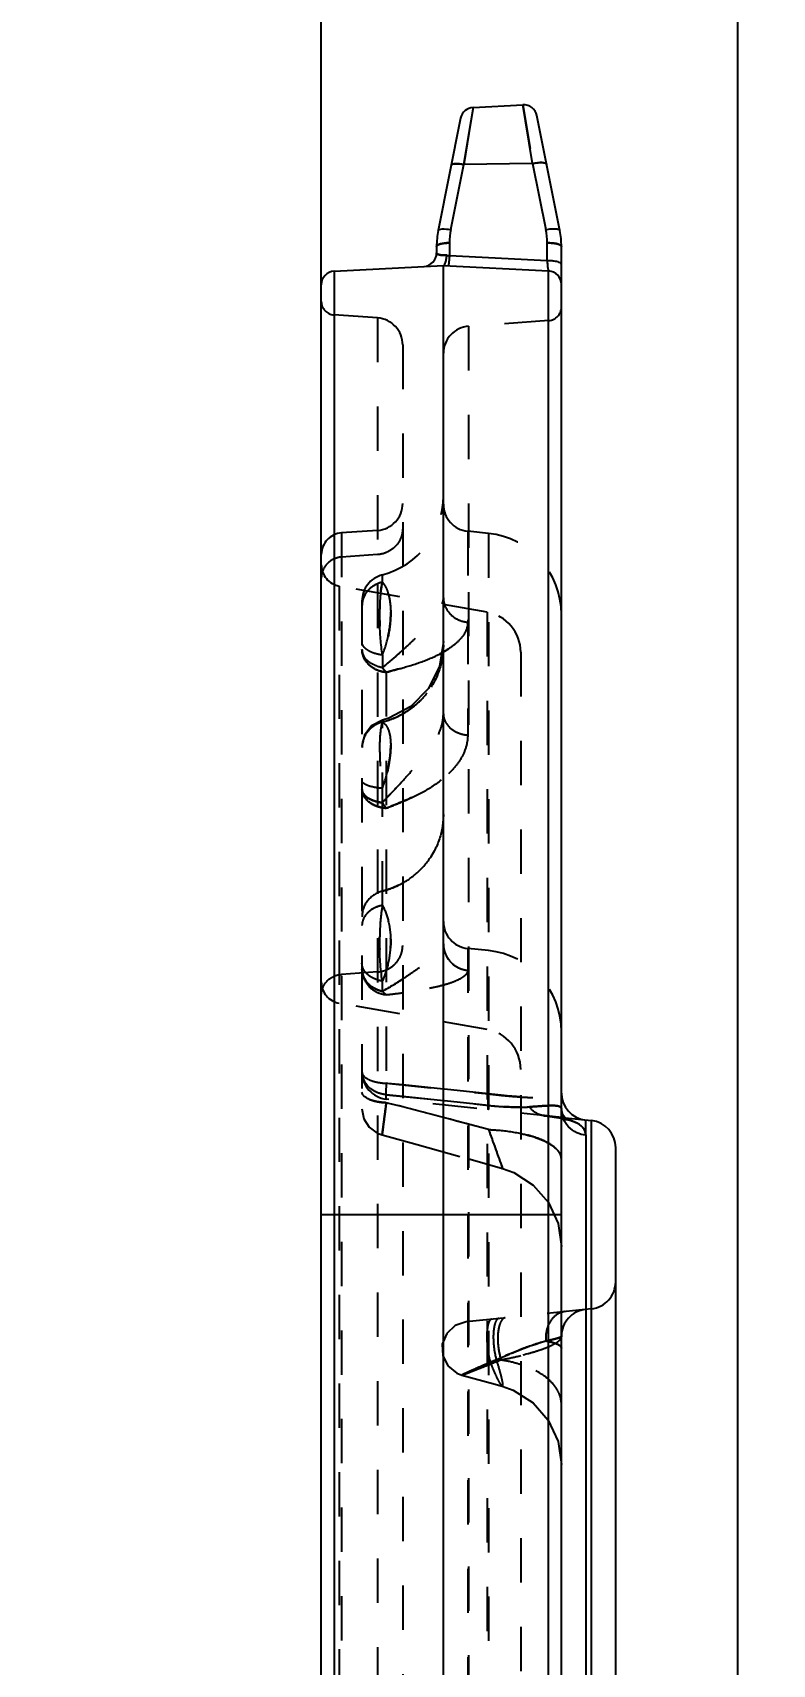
# Model space of a CAD drawing. Header units: millimetres. Extents: x -685 to 1888, y -6001 to 855.
# Drawn here: x 268.8 to 296.1, y -458.5 to -398.3 of the extents above; entities that cross this region are included whole.
import ezdxf

# ---------------------------------------------------------------- set-up
doc = ezdxf.new("R2010")
doc.units = ezdxf.units.MM
doc.header["$LTSCALE"] = 16.335
doc.header["$PDMODE"] = 3
doc.header["$PDSIZE"] = 0.3125
doc.linetypes.add('HIDDEN', pattern=[0.2, 0.1, -0.1])
doc.layers.get('0').update_dxf_attribs({"linetype": 'CONTINUOUS'})
doc.layers.get('Defpoints').update_dxf_attribs({"linetype": 'CONTINUOUS'})
doc.layers.add('DEFAULT_2', color=8, linetype='HIDDEN')
doc.styles.get("Standard").update_dxf_attribs({"font": 'txt', "width": 0.8})
doc.dimstyles.new('mold', dxfattribs={"dimtxt": 8, "dimasz": 5, "dimexe": 0, "dimexo": 0, "dimgap": 0, "dimtad": 1, "dimzin": 1, "dimtxsty": 'Standard', "dimcen": 0, "dimclrd": 4, "dimclre": 4, "dimclrt": 6, "dimazin": 0, "dimtfac": 1, "dimtofl": 0, "dimtmove": 0, "dimatfit": 3, "dimfxl": 0, "dimarcsym": 0})

# ---------------------------------------------------------------- blocks, each defined once
blk = doc.blocks.new('*D75')
at = {"color": 4, "lineweight": -2}
for p, q in [((279.429, -502.715), (279.429, -374.316)), ((289.779, -374.316), (284.429, -374.316)), ((294.779, -502.715), (294.779, -374.316))]:
    blk.add_line(p, q, dxfattribs=at)
at = {"color": 4}
for points in [[(284.429, -373.483), (284.429, -375.15), (279.429, -374.316)], [(289.779, -373.483), (289.779, -375.15), (294.779, -374.316)]]:
    blk.add_solid(points, dxfattribs=at)
at = {"layer": 'Defpoints', "color": 0}
for p in [(279.429, -374.316), (279.429, -502.715), (294.779, -502.715)]:
    blk.add_point(p, dxfattribs=at)
at = {"color": 6, "insert": (282.422, -369.65), "char_height": 8, "attachment_point": 5}
blk.add_mtext('15,35', dxfattribs=at)

msp = doc.modelspace()

# ---------------------------------------------------------------- linework, layer by layer
at = {"color": 7, "linetype": 'Continuous'}
for p, q in [((285.029, -401.093), (284.933, -401.676)), ((285.029, -401.093), (286.858, -400.997)), ((286.957, -401.595), (286.858, -400.997)), ((284.565, -401.495), (283.738, -405.632)), ((284.933, -401.676), (284.683, -403.195)), ((287.217, -403.161), (286.957, -401.595)), ((288.221, -405.632), (287.375, -401.399)), ((284.202, -405.6), (284.683, -403.195)), ((287.217, -403.161), (284.683, -403.195)), ((287.217, -403.161), (287.705, -405.6)), ((284.153, -406.091), (284.153, -406.562)), ((287.753, -406.751), (287.753, -406.091)), ((283.679, -406.22), (283.679, -406.462)), ((287.753, -406.751), (284.153, -406.562)), ((288.279, -582.221), (288.279, -406.22)), ((279.903, -407.134), (283.929, -406.923)), ((279.903, -407.134), (279.903, -582.712)), ((283.929, -582.923), (283.929, -406.923)), ((283.929, -406.923), (287.806, -407.126)), ((287.806, -582.72), (287.806, -407.126)), ((279.429, -582.213), (279.429, -407.633)), ((288.412, -438.352), (289.384, -438.454)), ((289.384, -540.392), (289.384, -438.454)), ((289.175, -438.993), (289.175, -540.414)), ((290.279, -539.397), (290.279, -439.449)), ((288.279, -441.923), (279.429, -441.923))]:
    msp.add_line(p, q, dxfattribs=at)
msp.add_lwpolyline([(288.472, -438.429), (288.469, -438.426), (288.328, -438.242), (288.28, -438.043)], dxfattribs=at)
for centre, radius, start, end in [((285.055, -401.593), 0.5, 93, 168.69006), ((286.884, -401.497), 0.5, 11.30993, 93), ((286.679, -406.22), 3, 168.69006, 180), ((286.66, -406.091), 2.507, 168.70563, 179.98491), ((285.248, -406.091), 2.505, 0.012, 11.29781), ((285.279, -406.22), 3, 360, 11.30993), ((283.179, -406.462), 0.5, 273, 360), ((284.378, -404.66), 1.915, 260.27821, 263.26594), ((279.929, -407.633), 0.5, 93, 180), ((287.779, -408.683), 1.932, 88.54819, 90.77428), ((287.779, -407.625), 0.5, 360, 87), ((289.279, -437.438), 1, 180, 264), ((289.279, -439.449), 1, 360, 84)]:
    msp.add_arc(centre, radius, start, end, dxfattribs=at)
for points, knots in [([(284.683, -403.195), (284.577, -403.177), (284.432, -403.163), (284.279, -403.178), (284.223, -403.207), (284.219, -403.226)], [0, 0, 0, 0, 0.671524, 0.878759, 1, 1, 1, 1]), ([(287.733, -403.192), (287.729, -403.17), (287.665, -403.136), (287.494, -403.121), (287.333, -403.138), (287.217, -403.161)], [0, 0, 0, 0, 0.125278, 0.335523, 1, 1, 1, 1]), ([(284.153, -406.091), (284.092, -406.092), (283.979, -406.099), (283.847, -406.12), (283.762, -406.148), (283.712, -406.171), (283.679, -406.2), (283.679, -406.22)], [0, 0, 0, 0, 0.3599, 0.666629, 0.787456, 0.882615, 1, 1, 1, 1]), ([(283.738, -405.632), (283.741, -405.614), (283.796, -405.583), (283.95, -405.569), (284.096, -405.582), (284.202, -405.6)], [0, 0, 0, 0, 0.114612, 0.328325, 1, 1, 1, 1]), ([(287.705, -405.6), (287.767, -405.588), (287.885, -405.571), (288.026, -405.564), (288.12, -405.575), (288.177, -405.588), (288.217, -405.611), (288.221, -405.632)], [0, 0, 0, 0, 0.356899, 0.664663, 0.78634, 0.882246, 1, 1, 1, 1]), ([(288.279, -406.22), (288.279, -406.198), (288.241, -406.167), (288.186, -406.144), (288.09, -406.115), (287.944, -406.095), (287.82, -406.09), (287.753, -406.091)], [0, 0, 0, 0, 0.11632, 0.21318, 0.336026, 0.644795, 1, 1, 1, 1]), ([(284.054, -406.548), (284.004, -406.549), (283.912, -406.549), (283.806, -406.537), (283.74, -406.518), (283.702, -406.501), (283.679, -406.477), (283.679, -406.462)], [0, 0, 0, 0, 0.379037, 0.681264, 0.795839, 0.884911, 1, 1, 1, 1]), ([(284.028, -406.744), (284.032, -406.729), (284.044, -406.664), (284.051, -406.598), (284.054, -406.548)], [0, 0, 0, 0, 0.229895, 1, 1, 1, 1]), ([(284.153, -406.562), (284.15, -406.61), (284.142, -406.699), (284.131, -406.804), (284.121, -406.87), (284.114, -406.903), (284.109, -406.921), (284.104, -406.932), (284.101, -406.932)], [0, 0, 0, 0, 0.386561, 0.71449, 0.835347, 0.923062, 0.977409, 1, 1, 1, 1]), ([(283.929, -406.923), (283.953, -406.923), (284.004, -406.853), (284.018, -406.789), (284.028, -406.744)], [0, 0, 0, 0, 0.340013, 1, 1, 1, 1]), ([(287.753, -406.751), (287.757, -406.801), (287.764, -406.891), (287.776, -406.996), (287.785, -407.062), (287.792, -407.096), (287.797, -407.114), (287.803, -407.126), (287.806, -407.126)], [0, 0, 0, 0, 0.39472, 0.712342, 0.831516, 0.920015, 0.975919, 1, 1, 1, 1]), ([(288.014, -406.765), (288, -406.764), (287.938, -406.756), (287.876, -406.752), (287.828, -406.751)], [0, 0, 0, 0, 0.231195, 1, 1, 1, 1]), ([(288.279, -406.88), (288.279, -406.866), (288.254, -406.833), (288.163, -406.792), (288.078, -406.774), (288.014, -406.765)], [0, 0, 0, 0, 0.141733, 0.361689, 1, 1, 1, 1]), ([(289.175, -438.993), (289.06, -438.981), (288.826, -438.916), (288.528, -438.701), (288.33, -438.393), (288.282, -438.157), (288.28, -438.044)], [0, 0, 0, 0, 0.243534, 0.502661, 0.760097, 1, 1, 1, 1]), ([(288.682, -438.469), (288.665, -438.462), (288.593, -438.437), (288.519, -438.416), (288.462, -438.402)], [0, 0, 0, 0, 0.234053, 1, 1, 1, 1]), ([(289.097, -438.745), (289.077, -438.716), (288.965, -438.589), (288.807, -438.514), (288.682, -438.469)], [0, 0, 0, 0, 0.210606, 1, 1, 1, 1]), ([(289.175, -438.993), (289.175, -438.971), (289.169, -438.883), (289.135, -438.798), (289.097, -438.745)], [0, 0, 0, 0, 0.255552, 1, 1, 1, 1])]:
    msp.add_open_spline(points, degree=3, knots=knots, dxfattribs=at)
at = {"layer": 'DEFAULT_2', "color": 8, "linetype": 'HIDDEN'}
for p, q in [((284.683, -403.195), (285.029, -401.093)), ((286.858, -400.997), (287.217, -403.161)), ((281.499, -408.858), (279.895, -408.746)), ((281.499, -408.858), (281.499, -570.539)), ((287.814, -408.955), (284.86, -409.162)), ((284.86, -409.162), (284.86, -580.684)), ((282.429, -409.855), (282.429, -579.99)), ((281.499, -416.692), (280.174, -416.785)), ((280.174, -416.785), (280.174, -570.446)), ((284.825, -416.721), (284.825, -424.237)), ((285.593, -416.802), (284.825, -416.721)), ((285.593, -416.802), (285.593, -570.429)), ((281.499, -417.586), (280.174, -417.676)), ((281.679, -418.602), (281.679, -418.33)), ((280.09, -418.744), (280.09, -568.487)), ((285.54, -419.704), (280.09, -418.744)), ((280.929, -419.299), (280.929, -438.018)), ((285.54, -419.704), (285.54, -567.526)), ((281.679, -421.29), (281.679, -421.752)), ((286.779, -421.182), (286.779, -566.048)), ((281.825, -421.92), (281.825, -437.794)), ((281.679, -423.687), (281.28, -423.895)), ((281.679, -430.517), (281.679, -423.687)), ((284.825, -432.106), (284.825, -481.997)), ((285.593, -432.186), (284.825, -432.106)), ((281.499, -432.97), (280.174, -433.061)), ((281.679, -433.685), (281.679, -433.313)), ((285.54, -435.089), (280.09, -434.128)), ((281.825, -437.077), (285.593, -437.466)), ((281.885, -437.083), (281.825, -437.077)), ((282.429, -437.139), (281.885, -437.083)), ((283.929, -437.294), (282.429, -437.139)), ((285.593, -437.466), (283.929, -437.294)), ((281.825, -437.499), (285.593, -437.893)), ((282.429, -437.562), (281.825, -437.499)), ((288.412, -438.352), (281.825, -437.66)), ((282.43, -437.949), (281.825, -437.794)), ((283.929, -437.719), (282.429, -437.562)), ((285.593, -437.893), (283.929, -437.719)), ((287.609, -438.267), (288.102, -438.333)), ((288.279, -438.022), (288.28, -438.045)), ((288.327, -438.239), (288.325, -438.237)), ((288.472, -438.429), (288.471, -438.428)), ((289.175, -438.993), (289.175, -438.432)), ((285.593, -438.784), (285.411, -438.735)), ((289.384, -445.392), (284.771, -445.877)), ((284.771, -445.877), (284.368, -446.009)), ((284.607, -447.835), (284.607, -447.835)), ((284.614, -447.837), (285.833, -448.174)), ((285.791, -448.162), (286.092, -448.247)), ((286.092, -448.247), (286.506, -448.397))]:
    msp.add_line(p, q, dxfattribs=at)
for points in [[(283.929, -420.784), (283.787, -421.696), (283.375, -422.521), (282.732, -423.18), (281.919, -423.615), (281.679, -423.687)], [(281.28, -423.895), (281.021, -424.237), (280.929, -424.656)], [(280.929, -438.018), (280.998, -438.383), (281.195, -438.697), (281.492, -438.918), (281.671, -438.984)], [(288.087, -438.33), (288.406, -438.404), (288.472, -438.429)], [(281.671, -438.984), (282.962, -439.334), (284.831, -439.853), (286.111, -440.218)], [(286.112, -440.218), (286.521, -440.37), (287.242, -440.831), (287.801, -441.476), (288.157, -442.253), (288.279, -443.1)], [(284.368, -446.009), (284.056, -446.297), (283.89, -446.696), (283.905, -447.114), (284.096, -447.498), (284.427, -447.765), (284.61, -447.835)], [(286.506, -448.397), (287.232, -448.857), (287.796, -449.502), (288.156, -450.283), (288.279, -451.134)]]:
    msp.add_lwpolyline(points, dxfattribs=at)
for centre, radius, start, end in [((284.38, -404.642), 1.933, 260.2923, 263.25185), ((279.929, -408.247), 0.5, 180, 266), ((287.779, -408.457), 0.5, 274, 360), ((281.429, -409.855), 1, 360, 86), ((284.929, -410.16), 1, 94, 180), ((281.429, -415.694), 1, 274, 360), ((280.929, -415.426), 3, 284.47752, 360), ((284.929, -415.727), 1, 180, 264), ((280.229, -417.583), 0.8, 94, 180), ((285.279, -419.785), 3, 360, 84), ((280.229, -417.956), 0.8, 180, 260), ((281.929, -419.299), 1, 104.47746, 180), ((285.279, -421.182), 1.5, 360, 80), ((280.932, -420.789), 3.058, 284.14154, 299.58845), ((281.855, -424.698), 0.925, 177.44188, 179.99628), ((281.775, -424.699), 0.845, 177.13086, 179.98686), ((280.931, -427.026), 3.061, 284.14835, 299.53632), ((284.929, -431.111), 1, 180, 264), ((285.279, -435.17), 3, 360, 84), ((280.229, -433.34), 0.8, 180, 260), ((285.279, -436.566), 1.5, 360, 80), ((281.929, -436.665), 1, 180, 264), ((217.872, -688.834), 259.058, 74.84619, 75.70788), ((218.036, -688.241), 258.443, 75.22847, 75.57211), ((286.852, -426.474), 11.488, 263.71028, 266.56624), ((286.726, -431.64), 6.319, 270.56319, 273.42933), ((219.534, -682.639), 252.644, 74.88542, 75.2331), ((287.447, -442.627), 4.346, 78.66748, 79.27385), ((287.568, -442.031), 3.737, 77.10551, 78.69025), ((287.701, -441.445), 3.137, 75.77427, 77.09405), ((451.508, -379.542), 176.174, 199.6499, 200.14595), ((289.279, -444.397), 1, 276, 360), ((288.501, -446.198), 0.71, 108.61712, 123.04987), ((289.279, -446.408), 1, 96, 180)]:
    msp.add_arc(centre, radius, start, end, dxfattribs=at)
for points, knots in [([(284.219, -403.226), (284.223, -403.207), (284.279, -403.178), (284.432, -403.163), (284.577, -403.177), (284.683, -403.195)], [0, 0, 0, 0, 0.121223, 0.328452, 1, 1, 1, 1]), ([(287.217, -403.161), (287.333, -403.138), (287.494, -403.121), (287.665, -403.136), (287.729, -403.17), (287.733, -403.192)], [0, 0, 0, 0, 0.664499, 0.87474, 1, 1, 1, 1]), ([(283.679, -406.22), (283.679, -406.2), (283.712, -406.171), (283.762, -406.148), (283.847, -406.12), (283.979, -406.099), (284.092, -406.092), (284.153, -406.091)], [0, 0, 0, 0, 0.117375, 0.212532, 0.333362, 0.640098, 1, 1, 1, 1]), ([(287.753, -406.091), (287.82, -406.09), (287.944, -406.095), (288.09, -406.115), (288.186, -406.144), (288.241, -406.167), (288.279, -406.198), (288.279, -406.22)], [0, 0, 0, 0, 0.355361, 0.664311, 0.78705, 0.88376, 1, 1, 1, 1]), ([(283.679, -406.462), (283.679, -406.477), (283.702, -406.501), (283.74, -406.518), (283.806, -406.537), (283.912, -406.549), (284.004, -406.549), (284.054, -406.548)], [0, 0, 0, 0, 0.115252, 0.204048, 0.318308, 0.621201, 1, 1, 1, 1]), ([(282.429, -416.614), (282.429, -416.735), (282.382, -416.981), (282.177, -417.295), (281.869, -417.515), (281.623, -417.577), (281.499, -417.586)], [0, 0, 0, 0, 0.247134, 0.4959, 0.747035, 1, 1, 1, 1]), ([(280.174, -417.676), (280.075, -417.683), (279.878, -417.733), (279.632, -417.908), (279.468, -418.16), (279.429, -418.357), (279.429, -418.454)], [0, 0, 0, 0, 0.252965, 0.5041, 0.752866, 1, 1, 1, 1]), ([(281.679, -418.602), (281.577, -418.625), (281.378, -418.706), (281.054, -418.957), (280.929, -419.268), (280.929, -419.462)], [0, 0, 0, 0, 0.258696, 0.520825, 1, 1, 1, 1]), ([(281.679, -418.602), (281.544, -418.633), (281.346, -418.723), (281.136, -418.907), (281.057, -419.024), (281.026, -419.084)], [0, 0, 0, 0, 0.500891, 0.753847, 1, 1, 1, 1]), ([(281.679, -418.602), (281.64, -418.765), (281.59, -419.16), (281.571, -419.813), (281.596, -420.544), (281.647, -421.045), (281.679, -421.29)], [0, 0, 0, 0, 0.186432, 0.440617, 0.725918, 1, 1, 1, 1]), ([(281.616, -418.983), (281.62, -418.947), (281.636, -418.819), (281.658, -418.691), (281.679, -418.602)], [0, 0, 0, 0, 0.285428, 1, 1, 1, 1]), ([(281.679, -421.29), (281.777, -421.055), (281.924, -420.544), (282.016, -419.782), (281.953, -419.175), (281.817, -418.798), (281.729, -418.657), (281.679, -418.602)], [0, 0, 0, 0, 0.273361, 0.56927, 0.82336, 0.92087, 1, 1, 1, 1]), ([(281.679, -418.602), (281.701, -418.626), (281.791, -418.744), (281.85, -418.884), (281.885, -418.995)], [0, 0, 0, 0, 0.21598, 1, 1, 1, 1]), ([(281.026, -419.084), (281.016, -419.102), (280.983, -419.173), (280.958, -419.248), (280.946, -419.305)], [0, 0, 0, 0, 0.255258, 1, 1, 1, 1]), ([(281.679, -421.29), (281.626, -420.892), (281.578, -420.293), (281.577, -419.522), (281.598, -419.153), (281.616, -418.983)], [0, 0, 0, 0, 0.520818, 0.778038, 1, 1, 1, 1]), ([(281.885, -418.995), (281.936, -419.159), (281.999, -419.535), (281.984, -420.126), (281.874, -420.727), (281.754, -421.113), (281.679, -421.29)], [0, 0, 0, 0, 0.219994, 0.484329, 0.754169, 1, 1, 1, 1]), ([(281.679, -421.752), (281.798, -421.648), (282.051, -421.446), (282.417, -421.122), (282.776, -420.782), (283.128, -420.454), (283.447, -420.132), (283.769, -419.744), (283.929, -419.396), (283.929, -419.176)], [0, 0, 0, 0, 0.136237, 0.278262, 0.421673, 0.562041, 0.693384, 0.810785, 1, 1, 1, 1]), ([(283.929, -419.176), (283.929, -419.282), (283.974, -419.508), (284.173, -419.801), (284.474, -420.004), (284.709, -420.064), (284.825, -420.075)], [0, 0, 0, 0, 0.230712, 0.484248, 0.747455, 1, 1, 1, 1]), ([(283.929, -419.176), (283.929, -419.283), (283.974, -419.508), (284.173, -419.801), (284.474, -420.004), (284.709, -420.064), (284.825, -420.075)], [0, 0, 0, 0, 0.230715, 0.484253, 0.74746, 1, 1, 1, 1]), ([(284.825, -420.075), (284.825, -420.179), (284.774, -420.401), (284.572, -420.701), (284.266, -420.974), (283.72, -421.314), (282.892, -421.636), (282.189, -421.827), (281.825, -421.92)], [0, 0, 0, 0, 0.083945, 0.178101, 0.287617, 0.412552, 0.696222, 1, 1, 1, 1]), ([(281.679, -421.29), (281.58, -421.277), (281.393, -421.236), (281.149, -421.133), (280.98, -420.988), (280.929, -420.861), (280.929, -420.806)], [0, 0, 0, 0, 0.314188, 0.599675, 0.825532, 1, 1, 1, 1]), ([(281.026, -421.018), (281.01, -421.002), (280.961, -420.941), (280.929, -420.862), (280.929, -420.806)], [0, 0, 0, 0, 0.284568, 1, 1, 1, 1]), ([(281.679, -421.752), (281.579, -421.734), (281.386, -421.675), (281.137, -421.526), (280.972, -421.318), (280.929, -421.156), (280.929, -421.081)], [0, 0, 0, 0, 0.282834, 0.553567, 0.792065, 1, 1, 1, 1]), ([(280.929, -421.081), (280.929, -421.184), (280.977, -421.398), (281.177, -421.666), (281.473, -421.853), (281.705, -421.91), (281.825, -421.92)], [0, 0, 0, 0, 0.231302, 0.47344, 0.730834, 1, 1, 1, 1]), ([(280.929, -421.081), (280.929, -421.106), (280.938, -421.21), (280.981, -421.309), (281.026, -421.376)], [0, 0, 0, 0, 0.23421, 1, 1, 1, 1]), ([(280.996, -421.384), (280.985, -421.36), (280.947, -421.263), (280.929, -421.159), (280.929, -421.081)], [0, 0, 0, 0, 0.253952, 1, 1, 1, 1]), ([(281.679, -423.755), (281.994, -423.676), (282.612, -423.411), (283.357, -422.735), (283.826, -421.867), (283.929, -421.229), (283.929, -420.924)], [0, 0, 0, 0, 0.250633, 0.510151, 0.764, 1, 1, 1, 1]), ([(282.432, -421.104), (282.368, -421.161), (282.12, -421.38), (281.866, -421.592), (281.679, -421.752)], [0, 0, 0, 0, 0.257094, 1, 1, 1, 1]), ([(283.929, -420.924), (283.929, -421.228), (283.827, -421.863), (283.522, -422.43), (283.322, -422.688)], [0, 0, 0, 0, 0.481802, 1, 1, 1, 1]), ([(283.938, -421.171), (283.957, -421.161), (284.03, -421.119), (284.101, -421.074), (284.153, -421.039)], [0, 0, 0, 0, 0.255543, 1, 1, 1, 1]), ([(281.825, -421.92), (281.648, -421.905), (281.309, -421.798), (281.063, -421.532), (280.996, -421.384)], [0, 0, 0, 0, 0.520595, 1, 1, 1, 1]), ([(282.433, -421.757), (282.702, -421.68), (283.216, -421.517), (283.713, -421.3), (283.938, -421.171)], [0, 0, 0, 0, 0.518476, 1, 1, 1, 1]), ([(281.825, -421.92), (281.812, -421.909), (281.759, -421.857), (281.712, -421.799), (281.679, -421.752)], [0, 0, 0, 0, 0.227379, 1, 1, 1, 1]), ([(281.679, -421.752), (281.691, -421.769), (281.735, -421.828), (281.785, -421.884), (281.825, -421.92)], [0, 0, 0, 0, 0.272731, 1, 1, 1, 1]), ([(283.322, -422.688), (283.262, -422.766), (283.008, -423.06), (282.695, -423.305), (282.442, -423.449)], [0, 0, 0, 0, 0.251064, 1, 1, 1, 1]), ([(281.679, -426.732), (281.796, -426.6), (282.049, -426.345), (282.417, -425.947), (282.777, -425.535), (283.133, -425.131), (283.453, -424.724), (283.713, -424.311), (283.886, -423.889), (283.929, -423.598), (283.929, -423.457)], [0, 0, 0, 0, 0.130743, 0.265591, 0.401656, 0.535816, 0.664456, 0.784685, 0.896121, 1, 1, 1, 1]), ([(283.929, -423.457), (283.929, -423.55), (283.977, -423.752), (284.18, -424.005), (284.48, -424.178), (284.71, -424.228), (284.825, -424.238)], [0, 0, 0, 0, 0.215391, 0.462218, 0.732237, 1, 1, 1, 1]), ([(283.929, -423.457), (283.929, -423.55), (283.977, -423.752), (284.18, -424.006), (284.48, -424.178), (284.71, -424.228), (284.825, -424.238)], [0, 0, 0, 0, 0.215392, 0.462222, 0.732242, 1, 1, 1, 1]), ([(281.679, -423.755), (281.472, -423.807), (281.081, -424.051), (280.929, -424.487), (280.929, -424.698)], [0, 0, 0, 0, 0.50386, 1, 1, 1, 1]), ([(281.679, -423.761), (281.576, -423.787), (281.375, -423.876), (281.047, -424.157), (280.929, -424.489), (280.929, -424.699)], [0, 0, 0, 0, 0.249283, 0.507871, 1, 1, 1, 1]), ([(281.679, -423.761), (281.66, -423.807), (281.63, -423.924), (281.585, -424.238), (281.572, -424.751), (281.598, -425.448), (281.648, -425.948), (281.679, -426.203)], [0, 0, 0, 0, 0.060637, 0.14719, 0.386784, 0.685897, 1, 1, 1, 1]), ([(281.679, -426.203), (281.773, -425.949), (281.882, -425.553), (281.97, -425.022), (281.995, -424.645), (281.975, -424.314), (281.905, -424.01), (281.785, -423.812), (281.679, -423.761)], [0, 0, 0, 0, 0.317508, 0.478649, 0.629218, 0.75935, 0.862607, 1, 1, 1, 1]), ([(281.679, -423.761), (281.7, -423.771), (281.792, -423.83), (281.851, -423.927), (281.885, -424.005)], [0, 0, 0, 0, 0.215509, 1, 1, 1, 1]), ([(281.885, -424.005), (281.94, -424.133), (282.001, -424.463), (281.98, -425.006), (281.869, -425.606), (281.752, -426.009), (281.679, -426.203)], [0, 0, 0, 0, 0.186827, 0.439935, 0.723155, 1, 1, 1, 1]), ([(284.825, -424.237), (284.825, -424.386), (284.778, -424.692), (284.583, -425.127), (284.278, -425.527), (283.74, -426.018), (282.909, -426.501), (282.192, -426.792), (281.825, -426.933)], [0, 0, 0, 0, 0.104657, 0.214061, 0.331082, 0.45615, 0.72356, 1, 1, 1, 1]), ([(281.679, -426.203), (281.581, -426.196), (281.399, -426.172), (281.186, -426.122), (281.052, -426.063), (280.974, -426.012), (280.929, -425.956), (280.929, -425.92)], [0, 0, 0, 0, 0.352262, 0.65856, 0.77797, 0.872932, 1, 1, 1, 1]), ([(281.026, -426.044), (281.011, -426.035), (280.968, -426.005), (280.929, -425.956), (280.929, -425.92)], [0, 0, 0, 0, 0.324556, 1, 1, 1, 1]), ([(282.432, -425.926), (282.368, -425.995), (282.118, -426.265), (281.863, -426.529), (281.679, -426.732)], [0, 0, 0, 0, 0.255195, 1, 1, 1, 1]), ([(282.433, -426.689), (282.704, -426.572), (283.229, -426.325), (283.719, -426.008), (283.938, -425.826)], [0, 0, 0, 0, 0.509516, 1, 1, 1, 1]), ([(281.825, -426.933), (281.706, -426.924), (281.479, -426.879), (281.186, -426.728), (280.982, -426.507), (280.929, -426.322), (280.929, -426.235)], [0, 0, 0, 0, 0.289064, 0.555007, 0.789428, 1, 1, 1, 1]), ([(280.929, -426.235), (280.929, -426.292), (280.996, -426.464), (281.277, -426.648), (281.533, -426.713), (281.679, -426.732)], [0, 0, 0, 0, 0.177744, 0.539115, 1, 1, 1, 1]), ([(280.929, -426.236), (280.929, -426.322), (280.982, -426.507), (281.186, -426.728), (281.479, -426.879), (281.706, -426.924), (281.825, -426.933)], [0, 0, 0, 0, 0.210573, 0.444999, 0.710942, 1, 1, 1, 1]), ([(281.679, -426.732), (281.58, -426.719), (281.413, -426.682), (281.199, -426.593), (281.018, -426.47), (280.929, -426.325), (280.929, -426.236)], [0, 0, 0, 0, 0.312927, 0.532022, 0.719881, 1, 1, 1, 1]), ([(281.679, -426.203), (281.552, -426.194), (281.329, -426.162), (281.108, -426.096), (281.026, -426.044)], [0, 0, 0, 0, 0.568937, 1, 1, 1, 1]), ([(281.825, -426.933), (281.812, -426.919), (281.76, -426.855), (281.713, -426.786), (281.679, -426.732)], [0, 0, 0, 0, 0.230718, 1, 1, 1, 1]), ([(281.679, -426.732), (281.691, -426.751), (281.736, -426.821), (281.785, -426.887), (281.825, -426.933)], [0, 0, 0, 0, 0.268676, 1, 1, 1, 1]), ([(283.929, -427.164), (283.929, -427.469), (283.826, -428.106), (283.357, -428.975), (282.612, -429.65), (281.994, -429.915), (281.679, -429.994)], [0, 0, 0, 0, 0.236, 0.489849, 0.749367, 1, 1, 1, 1]), ([(282.44, -429.689), (282.67, -429.559), (283.097, -429.236), (283.578, -428.607), (283.867, -427.898), (283.929, -427.402), (283.929, -427.164)], [0, 0, 0, 0, 0.25872, 0.517018, 0.76639, 1, 1, 1, 1]), ([(281.679, -429.994), (281.472, -430.047), (281.081, -430.29), (280.929, -430.727), (280.929, -430.938)], [0, 0, 0, 0, 0.503853, 1, 1, 1, 1]), ([(281.679, -430.517), (281.578, -430.537), (281.383, -430.603), (281.133, -430.769), (280.971, -430.998), (280.929, -431.173), (280.929, -431.255)], [0, 0, 0, 0, 0.272916, 0.539453, 0.782255, 1, 1, 1, 1]), ([(281.679, -430.517), (281.54, -430.545), (281.337, -430.624), (281.119, -430.796), (281.039, -430.905), (281.008, -430.961)], [0, 0, 0, 0, 0.517272, 0.766816, 1, 1, 1, 1]), ([(281.679, -430.517), (281.644, -430.721), (281.592, -431.175), (281.565, -432.11), (281.605, -432.84), (281.679, -433.313)], [0, 0, 0, 0, 0.221475, 0.488303, 1, 1, 1, 1]), ([(281.679, -433.313), (281.605, -432.84), (281.565, -432.11), (281.592, -431.175), (281.644, -430.721), (281.679, -430.517)], [0, 0, 0, 0, 0.511719, 0.778542, 1, 1, 1, 1]), ([(281.679, -433.313), (281.781, -433.113), (281.933, -432.636), (282.017, -431.881), (281.946, -431.236), (281.813, -430.788), (281.728, -430.599), (281.679, -430.517)], [0, 0, 0, 0, 0.233593, 0.513925, 0.785765, 0.901057, 1, 1, 1, 1]), ([(281.679, -430.517), (281.783, -430.695), (281.936, -431.144), (282.017, -431.881), (281.932, -432.637), (281.782, -433.113), (281.679, -433.313)], [0, 0, 0, 0, 0.214017, 0.48614, 0.766511, 1, 1, 1, 1]), ([(281.008, -430.961), (280.996, -430.985), (280.952, -431.077), (280.929, -431.18), (280.929, -431.255)], [0, 0, 0, 0, 0.264232, 1, 1, 1, 1]), ([(281.679, -433.685), (281.8, -433.614), (282.051, -433.477), (282.417, -433.243), (282.775, -432.991), (283.124, -432.755), (283.438, -432.535), (283.693, -432.333), (283.87, -432.146), (283.929, -432.002), (283.929, -431.94)], [0, 0, 0, 0, 0.144873, 0.296908, 0.450006, 0.598706, 0.733902, 0.847509, 0.935466, 1, 1, 1, 1]), ([(283.929, -431.94), (283.929, -432.055), (283.973, -432.295), (284.169, -432.611), (284.47, -432.833), (284.708, -432.9), (284.825, -432.912)], [0, 0, 0, 0, 0.238956, 0.496359, 0.755995, 1, 1, 1, 1]), ([(283.929, -431.94), (283.929, -432.043), (283.964, -432.259), (284.07, -432.451), (284.138, -432.538)], [0, 0, 0, 0, 0.481839, 1, 1, 1, 1]), ([(281.499, -432.97), (281.623, -432.962), (281.869, -432.899), (282.177, -432.68), (282.382, -432.365), (282.429, -432.12), (282.429, -431.998)], [0, 0, 0, 0, 0.252965, 0.5041, 0.752866, 1, 1, 1, 1]), ([(284.138, -432.538), (284.223, -432.645), (284.435, -432.82), (284.697, -432.898), (284.825, -432.912)], [0, 0, 0, 0, 0.51505, 1, 1, 1, 1]), ([(279.429, -433.838), (279.429, -433.741), (279.468, -433.545), (279.632, -433.293), (279.878, -433.118), (280.075, -433.067), (280.174, -433.061)], [0, 0, 0, 0, 0.247134, 0.4959, 0.747035, 1, 1, 1, 1]), ([(281.679, -433.313), (281.579, -433.295), (281.387, -433.237), (281.137, -433.091), (280.973, -432.887), (280.929, -432.727), (280.929, -432.653)], [0, 0, 0, 0, 0.284506, 0.555973, 0.793757, 1, 1, 1, 1]), ([(280.977, -432.857), (280.969, -432.84), (280.943, -432.775), (280.929, -432.705), (280.929, -432.653)], [0, 0, 0, 0, 0.263399, 1, 1, 1, 1]), ([(281.679, -433.685), (281.578, -433.663), (281.38, -433.588), (281.059, -433.356), (280.929, -433.059), (280.929, -432.875)], [0, 0, 0, 0, 0.265174, 0.529854, 1, 1, 1, 1]), ([(280.929, -432.875), (280.929, -432.99), (280.976, -433.223), (281.172, -433.523), (281.468, -433.735), (281.705, -433.8), (281.825, -433.812)], [0, 0, 0, 0, 0.243589, 0.4908, 0.743292, 1, 1, 1, 1]), ([(280.929, -432.875), (280.929, -433.059), (281.059, -433.356), (281.38, -433.588), (281.578, -433.663), (281.679, -433.685)], [0, 0, 0, 0, 0.470167, 0.734842, 1, 1, 1, 1]), ([(281.679, -433.313), (281.603, -433.299), (281.453, -433.258), (281.248, -433.161), (281.081, -433.028), (281.004, -432.915), (280.977, -432.857)], [0, 0, 0, 0, 0.269293, 0.534822, 0.779901, 1, 1, 1, 1]), ([(284.825, -432.911), (284.825, -432.967), (284.778, -433.056), (284.678, -433.146), (284.518, -433.251), (284.251, -433.366), (283.864, -433.486), (283.407, -433.588), (282.721, -433.706), (282.187, -433.771), (281.825, -433.812)], [0, 0, 0, 0, 0.0513, 0.084982, 0.125452, 0.22731, 0.354296, 0.501098, 0.661291, 1, 1, 1, 1]), ([(282.432, -433.229), (282.368, -433.27), (282.122, -433.429), (281.868, -433.577), (281.679, -433.685)], [0, 0, 0, 0, 0.258374, 1, 1, 1, 1]), ([(281.825, -433.812), (281.812, -433.805), (281.759, -433.768), (281.712, -433.723), (281.679, -433.685)], [0, 0, 0, 0, 0.226328, 1, 1, 1, 1]), ([(281.679, -433.685), (281.691, -433.699), (281.735, -433.746), (281.785, -433.788), (281.825, -433.812)], [0, 0, 0, 0, 0.274998, 1, 1, 1, 1]), ([(281.825, -433.812), (281.977, -433.795), (282.18, -433.771), (282.383, -433.745), (282.433, -433.738)], [0, 0, 0, 0, 0.751842, 1, 1, 1, 1]), ([(281.825, -437.499), (281.705, -437.488), (281.473, -437.432), (281.178, -437.246), (280.978, -436.98), (280.929, -436.768), (280.929, -436.665)], [0, 0, 0, 0, 0.26989, 0.527578, 0.769424, 1, 1, 1, 1]), ([(280.929, -436.665), (280.929, -436.768), (280.977, -436.98), (281.108, -437.153), (281.186, -437.226)], [0, 0, 0, 0, 0.488072, 1, 1, 1, 1]), ([(280.929, -436.665), (280.929, -436.791), (281.118, -436.922), (281.324, -436.997), (281.538, -437.052), (281.708, -437.072), (281.825, -437.077)], [0, 0, 0, 0, 0.365424, 0.504565, 0.659379, 1, 1, 1, 1]), ([(281.825, -437.077), (281.819, -437.156), (281.81, -437.296), (281.805, -437.461), (281.806, -437.561), (281.809, -437.613), (281.813, -437.641), (281.82, -437.659), (281.825, -437.66)], [0, 0, 0, 0, 0.404814, 0.720952, 0.837251, 0.922702, 0.976322, 1, 1, 1, 1]), ([(281.825, -437.077), (281.819, -437.156), (281.81, -437.296), (281.805, -437.461), (281.806, -437.561), (281.809, -437.613), (281.813, -437.641), (281.82, -437.659), (281.825, -437.66)], [0, 0, 0, 0, 0.404831, 0.720997, 0.837283, 0.922721, 0.976315, 1, 1, 1, 1]), ([(281.825, -437.794), (281.712, -437.789), (281.544, -437.772), (281.33, -437.72), (281.123, -437.649), (280.929, -437.525), (280.929, -437.403)], [0, 0, 0, 0, 0.332877, 0.493619, 0.640109, 1, 1, 1, 1]), ([(281.178, -437.662), (281.274, -437.706), (281.49, -437.765), (281.71, -437.789), (281.825, -437.794)], [0, 0, 0, 0, 0.478428, 1, 1, 1, 1]), ([(281.825, -437.794), (281.815, -437.878), (281.794, -438.04), (281.763, -438.271), (281.737, -438.475), (281.714, -438.648), (281.698, -438.771), (281.688, -438.852), (281.682, -438.898), (281.677, -438.934), (281.675, -438.958), (281.672, -438.972), (281.673, -438.978), (281.669, -438.984), (281.671, -438.984)], [0, 0, 0, 0, 0.212621, 0.407731, 0.580416, 0.726952, 0.844357, 0.891322, 0.930149, 0.960612, 0.982488, 0.99015, 0.995622, 1, 1, 1, 1]), ([(281.754, -438.344), (281.759, -438.302), (281.784, -438.119), (281.808, -437.935), (281.825, -437.794)], [0, 0, 0, 0, 0.229355, 1, 1, 1, 1]), ([(281.825, -437.66), (281.821, -437.659), (281.822, -437.639), (281.819, -437.614), (281.822, -437.56), (281.824, -437.522), (281.825, -437.499)], [0, 0, 0, 0, 0.069234, 0.260396, 0.572753, 1, 1, 1, 1]), ([(285.593, -438.056), (285.588, -438.055), (285.581, -438.035), (285.577, -438.006), (285.574, -437.951), (285.573, -437.88), (285.575, -437.792), (285.58, -437.652), (285.587, -437.542), (285.593, -437.466)], [0, 0, 0, 0, 0.024642, 0.081252, 0.170798, 0.291953, 0.442157, 0.615097, 1, 1, 1, 1]), ([(285.593, -438.056), (285.592, -438.055), (285.59, -438.05), (285.589, -438.037), (285.588, -438.005), (285.59, -437.956), (285.592, -437.916), (285.593, -437.893)], [0, 0, 0, 0, 0.021776, 0.0735, 0.26913, 0.581107, 1, 1, 1, 1]), ([(285.593, -438.056), (285.592, -438.055), (285.59, -438.05), (285.589, -438.037), (285.588, -438.005), (285.59, -437.956), (285.592, -437.916), (285.593, -437.893)], [0, 0, 0, 0, 0.021769, 0.07349, 0.26912, 0.5811, 1, 1, 1, 1]), ([(285.593, -437.466), (285.781, -437.489), (286.146, -437.53), (286.669, -437.576), (287.138, -437.603), (287.535, -437.611), (287.849, -437.598), (288.056, -437.572), (288.175, -437.538), (288.232, -437.511), (288.27, -437.478), (288.279, -437.45), (288.279, -437.438)], [0, 0, 0, 0, 0.206909, 0.401001, 0.573902, 0.719856, 0.834638, 0.917371, 0.947033, 0.96958, 0.986315, 1, 1, 1, 1]), ([(286.797, -437.582), (286.703, -437.576), (286.301, -437.547), (285.9, -437.504), (285.593, -437.466)], [0, 0, 0, 0, 0.233846, 1, 1, 1, 1]), ([(285.593, -437.893), (285.885, -437.925), (286.388, -437.963), (286.894, -437.96), (287.104, -437.947)], [0, 0, 0, 0, 0.581691, 1, 1, 1, 1]), ([(286.788, -437.958), (286.741, -437.959), (286.533, -437.959), (286.324, -437.951), (286.163, -437.941)], [0, 0, 0, 0, 0.22587, 1, 1, 1, 1]), ([(287.104, -437.947), (287.286, -437.936), (287.53, -437.915), (287.84, -437.899), (288.037, -437.895), (288.279, -437.923), (288.279, -438.022)], [0, 0, 0, 0, 0.454856, 0.620357, 0.751598, 1, 1, 1, 1]), ([(287.414, -437.926), (287.39, -437.928), (287.287, -437.935), (287.184, -437.942), (287.104, -437.947)], [0, 0, 0, 0, 0.230919, 1, 1, 1, 1]), ([(287.608, -438.267), (287.507, -438.257), (287.31, -438.179), (287.162, -438.031), (287.104, -437.947)], [0, 0, 0, 0, 0.498485, 1, 1, 1, 1]), ([(287.608, -438.268), (287.507, -438.257), (287.309, -438.179), (287.162, -438.031), (287.104, -437.947)], [0, 0, 0, 0, 0.498441, 1, 1, 1, 1]), ([(288.279, -438.022), (288.279, -438.007), (288.27, -437.973), (288.225, -437.937), (288.157, -437.915), (288.065, -437.901), (287.946, -437.897), (287.725, -437.902), (287.545, -437.917), (287.414, -437.926)], [0, 0, 0, 0, 0.050221, 0.105992, 0.180756, 0.280996, 0.409779, 0.569988, 1, 1, 1, 1]), ([(281.671, -438.984), (281.675, -438.971), (281.676, -438.938), (281.685, -438.883), (281.698, -438.773), (281.722, -438.592), (281.742, -438.434), (281.754, -438.344)], [0, 0, 0, 0, 0.06641, 0.148568, 0.262017, 0.577681, 1, 1, 1, 1]), ([(287.996, -438.315), (287.966, -438.31), (287.837, -438.293), (287.707, -438.278), (287.608, -438.267)], [0, 0, 0, 0, 0.233493, 1, 1, 1, 1]), ([(287.636, -438.27), (287.694, -438.277), (287.902, -438.3), (288.108, -438.329), (288.256, -438.357)], [0, 0, 0, 0, 0.279884, 1, 1, 1, 1]), ([(288.286, -438.363), (288.264, -438.359), (288.167, -438.34), (288.07, -438.325), (287.996, -438.315)], [0, 0, 0, 0, 0.234957, 1, 1, 1, 1]), ([(288.462, -438.402), (288.448, -438.399), (288.39, -438.385), (288.331, -438.372), (288.286, -438.363)], [0, 0, 0, 0, 0.239397, 1, 1, 1, 1]), ([(288.472, -438.405), (288.567, -438.429), (288.735, -438.48), (288.893, -438.56), (288.956, -438.606)], [0, 0, 0, 0, 0.559665, 1, 1, 1, 1]), ([(288.279, -439.887), (288.279, -439.822), (288.242, -439.676), (288.086, -439.477), (287.834, -439.294), (287.492, -439.128), (287.074, -438.991), (286.436, -438.848), (285.933, -438.797), (285.593, -438.784)], [0, 0, 0, 0, 0.063458, 0.141253, 0.24121, 0.364736, 0.509529, 0.66897, 1, 1, 1, 1]), ([(285.593, -438.784), (285.716, -439.128), (285.765, -439.263), (286.16, -440.353), (286.112, -440.218)], [0, 0, 0, 0, 0.718962, 1, 1, 1, 1]), ([(285.593, -438.784), (285.693, -438.788), (286.096, -438.812), (286.498, -438.866), (286.794, -438.93)], [0, 0, 0, 0, 0.248707, 1, 1, 1, 1]), ([(286.794, -438.93), (287.008, -438.976), (287.392, -439.082), (287.82, -439.281), (288.068, -439.47), (288.22, -439.638), (288.279, -439.792), (288.279, -439.887)], [0, 0, 0, 0, 0.350981, 0.637378, 0.752156, 0.848267, 1, 1, 1, 1]), ([(289.024, -438.663), (289.068, -438.706), (289.141, -438.81), (289.169, -438.932), (289.175, -438.993)], [0, 0, 0, 0, 0.502473, 1, 1, 1, 1]), ([(285.701, -445.779), (285.678, -445.781), (285.643, -445.808), (285.611, -445.862), (285.573, -445.96), (285.543, -446.132), (285.526, -446.383), (285.537, -446.668), (285.574, -447.021), (285.627, -447.272), (285.674, -447.42)], [0, 0, 0, 0, 0.039805, 0.069946, 0.110099, 0.224288, 0.376025, 0.551101, 0.726053, 1, 1, 1, 1]), ([(285.701, -445.779), (285.651, -445.784), (285.594, -445.889), (285.56, -446.026), (285.546, -446.126), (285.541, -446.181)], [0, 0, 0, 0, 0.335532, 0.632021, 1, 1, 1, 1]), ([(285.973, -445.75), (285.914, -445.757), (285.838, -445.882), (285.796, -446.061), (285.768, -446.287), (285.768, -446.543), (285.792, -446.877), (285.837, -447.119), (285.878, -447.268)], [0, 0, 0, 0, 0.112646, 0.222522, 0.366915, 0.535036, 0.707749, 1, 1, 1, 1]), ([(285.973, -445.75), (285.925, -445.755), (285.86, -445.84), (285.818, -445.965), (285.799, -446.053), (285.792, -446.101)], [0, 0, 0, 0, 0.354879, 0.643282, 1, 1, 1, 1]), ([(286.209, -445.726), (286.178, -445.729), (286.107, -445.765), (286.029, -445.884), (285.971, -446.064), (285.934, -446.296), (285.93, -446.559), (285.956, -446.89), (286.007, -447.127), (286.055, -447.27)], [0, 0, 0, 0, 0.055997, 0.13592, 0.251582, 0.397696, 0.562313, 0.727498, 1, 1, 1, 1]), ([(286.209, -445.726), (286.197, -445.727), (286.138, -445.742), (286.093, -445.79), (286.067, -445.829)], [0, 0, 0, 0, 0.205382, 1, 1, 1, 1]), ([(288.418, -445.493), (288.315, -445.504), (288.098, -445.582), (287.847, -445.842), (287.709, -446.195), (287.698, -446.453), (287.712, -446.577)], [0, 0, 0, 0, 0.216965, 0.466944, 0.737793, 1, 1, 1, 1]), ([(285.541, -446.181), (285.523, -446.379), (285.537, -446.799), (285.608, -447.213), (285.674, -447.42)], [0, 0, 0, 0, 0.478336, 1, 1, 1, 1]), ([(285.97, -446.091), (285.926, -446.297), (285.923, -446.701), (285.996, -447.093), (286.055, -447.27)], [0, 0, 0, 0, 0.531674, 1, 1, 1, 1]), ([(286.067, -445.829), (286.057, -445.846), (286.012, -445.928), (285.986, -446.019), (285.97, -446.091)], [0, 0, 0, 0, 0.205573, 1, 1, 1, 1]), ([(288.279, -446.408), (288.279, -446.489), (288.159, -446.614), (287.964, -446.731), (287.719, -446.841), (287.405, -446.952), (286.846, -447.113), (286.385, -447.21), (286.055, -447.27)], [0, 0, 0, 0, 0.098492, 0.180084, 0.287883, 0.423707, 0.5884, 1, 1, 1, 1]), ([(288.279, -446.408), (288.279, -446.414), (288.266, -446.427), (288.238, -446.441), (288.191, -446.46), (288.096, -446.489), (287.934, -446.53), (287.793, -446.56), (287.712, -446.577)], [0, 0, 0, 0, 0.028285, 0.082274, 0.165001, 0.27656, 0.584161, 1, 1, 1, 1]), ([(288.178, -446.463), (288.204, -446.455), (288.237, -446.443), (288.271, -446.423), (288.279, -446.413), (288.279, -446.408)], [0, 0, 0, 0, 0.691346, 0.888152, 1, 1, 1, 1]), ([(288.227, -446.534), (288.235, -446.524), (288.262, -446.487), (288.279, -446.441), (288.279, -446.408)], [0, 0, 0, 0, 0.28826, 1, 1, 1, 1]), ([(287.712, -446.577), (287.436, -446.657), (286.815, -446.863), (286.216, -447.127), (285.878, -447.268)], [0, 0, 0, 0, 0.439365, 1, 1, 1, 1]), ([(285.878, -447.268), (285.957, -447.235), (286.259, -447.109), (286.561, -446.98), (286.786, -446.891)], [0, 0, 0, 0, 0.260968, 1, 1, 1, 1]), ([(286.786, -446.891), (286.872, -446.857), (287.177, -446.742), (287.488, -446.642), (287.712, -446.577)], [0, 0, 0, 0, 0.283924, 1, 1, 1, 1]), ([(287.712, -446.577), (287.805, -446.558), (287.961, -446.524), (288.116, -446.484), (288.178, -446.463)], [0, 0, 0, 0, 0.593262, 1, 1, 1, 1]), ([(288.279, -446.843), (288.279, -446.818), (288.253, -446.777), (288.201, -446.738), (288.108, -446.687), (287.943, -446.63), (287.797, -446.594), (287.712, -446.577)], [0, 0, 0, 0, 0.114442, 0.197986, 0.305202, 0.599023, 1, 1, 1, 1]), ([(287.712, -446.577), (287.799, -446.595), (287.949, -446.631), (288.095, -446.683), (288.152, -446.712)], [0, 0, 0, 0, 0.58044, 1, 1, 1, 1]), ([(288.152, -446.712), (288.158, -446.715), (288.179, -446.726), (288.2, -446.738), (288.214, -446.748)], [0, 0, 0, 0, 0.274237, 1, 1, 1, 1]), ([(288.214, -446.748), (288.224, -446.755), (288.254, -446.779), (288.279, -446.816), (288.279, -446.843)], [0, 0, 0, 0, 0.322415, 1, 1, 1, 1]), ([(284.612, -447.836), (284.61, -447.835), (284.624, -447.825), (284.636, -447.82), (284.674, -447.799), (284.741, -447.768), (284.857, -447.715), (285.018, -447.643), (285.208, -447.559), (285.497, -447.433), (285.723, -447.335), (285.878, -447.268)], [0, 0, 0, 0, 0.004172, 0.020217, 0.047556, 0.085229, 0.187451, 0.317885, 0.468835, 0.635294, 1, 1, 1, 1]), ([(285.878, -447.268), (285.723, -447.335), (285.498, -447.433), (285.209, -447.559), (285.019, -447.643), (284.857, -447.715), (284.741, -447.768), (284.674, -447.799), (284.636, -447.819), (284.624, -447.825), (284.61, -447.835), (284.612, -447.836)], [0, 0, 0, 0, 0.364398, 0.530775, 0.681738, 0.812113, 0.914883, 0.952734, 0.979878, 0.995662, 1, 1, 1, 1]), ([(284.612, -447.836), (284.615, -447.837), (284.625, -447.833), (284.644, -447.828), (284.675, -447.817), (284.734, -447.796), (284.828, -447.759), (284.961, -447.707), (285.118, -447.645), (285.359, -447.549), (285.546, -447.474), (285.674, -447.42)], [0, 0, 0, 0, 0.007855, 0.026055, 0.054296, 0.091829, 0.191703, 0.319553, 0.469339, 0.635251, 1, 1, 1, 1]), ([(285.674, -447.42), (285.546, -447.473), (285.359, -447.549), (285.118, -447.645), (284.962, -447.707), (284.828, -447.759), (284.734, -447.795), (284.674, -447.817), (284.644, -447.828), (284.625, -447.833), (284.615, -447.837), (284.612, -447.836)], [0, 0, 0, 0, 0.364741, 0.530427, 0.679763, 0.807695, 0.90812, 0.945702, 0.973728, 0.991866, 1, 1, 1, 1]), ([(286.055, -447.269), (286.024, -447.283), (285.898, -447.335), (285.771, -447.385), (285.674, -447.42)], [0, 0, 0, 0, 0.247459, 1, 1, 1, 1]), ([(285.674, -447.42), (285.771, -447.385), (285.898, -447.335), (286.024, -447.283), (286.055, -447.269)], [0, 0, 0, 0, 0.75254, 1, 1, 1, 1]), ([(285.674, -447.42), (285.72, -447.533), (285.805, -447.732), (285.912, -447.962), (285.985, -448.103), (286.027, -448.175), (286.06, -448.221), (286.082, -448.244), (286.092, -448.247)], [0, 0, 0, 0, 0.391841, 0.699047, 0.815352, 0.904632, 0.966058, 1, 1, 1, 1]), ([(285.878, -447.268), (285.92, -447.405), (285.978, -447.599), (286.044, -447.844), (286.079, -447.983), (286.101, -448.104), (286.114, -448.168), (286.111, -448.252), (286.092, -448.247)], [0, 0, 0, 0, 0.42548, 0.600818, 0.746565, 0.859979, 0.939828, 1, 1, 1, 1]), ([(286.055, -447.27), (286.119, -447.258), (286.363, -447.212), (286.605, -447.161), (286.782, -447.119)], [0, 0, 0, 0, 0.264579, 1, 1, 1, 1]), ([(288.279, -448.918), (288.279, -448.831), (288.254, -448.648), (288.14, -448.378), (287.943, -448.117), (287.563, -447.778), (286.925, -447.456), (286.356, -447.315), (286.055, -447.27)], [0, 0, 0, 0, 0.08766, 0.183733, 0.291825, 0.413457, 0.693601, 1, 1, 1, 1]), ([(286.055, -447.27), (286.242, -447.298), (286.49, -447.351), (286.731, -447.424), (286.791, -447.444)], [0, 0, 0, 0, 0.751699, 1, 1, 1, 1])]:
    msp.add_open_spline(points, degree=3, knots=knots, dxfattribs=at)
for points in [[(284.028, -406.744), (284.042, -406.68), (284.05, -406.613), (284.054, -406.548)], [(287.828, -406.751), (287.803, -406.75), (287.778, -406.75), (287.753, -406.751)], [(280.946, -419.305), (280.935, -419.356), (280.929, -419.409), (280.929, -419.462)], [(281.825, -421.92), (282.028, -421.868), (282.231, -421.815), (282.433, -421.757)], [(281.825, -426.933), (282.029, -426.855), (282.232, -426.774), (282.433, -426.689)], [(280.996, -433.213), (280.953, -433.106), (280.929, -432.99), (280.929, -432.875)], [(288.956, -438.606), (288.98, -438.623), (289.003, -438.642), (289.024, -438.663)], [(288.418, -445.493), (288.369, -445.499), (288.321, -445.509), (288.275, -445.525)]]:
    msp.add_open_spline(points, degree=3, dxfattribs=at)

# ---------------------------------------------------------------- dimensions: what is measured, and where the dimension line sits
dim = msp.add_linear_dim(base=(279.429, -374.316), p1=(294.779, -502.715), p2=(279.429, -502.715), dimstyle='mold')
dim.commit()
dim.dimension.update_dxf_attribs({"geometry": '*D75', "text_midpoint": (282.422, -374.316), "dimtype": 160})

doc.saveas('drawing.dxf')
